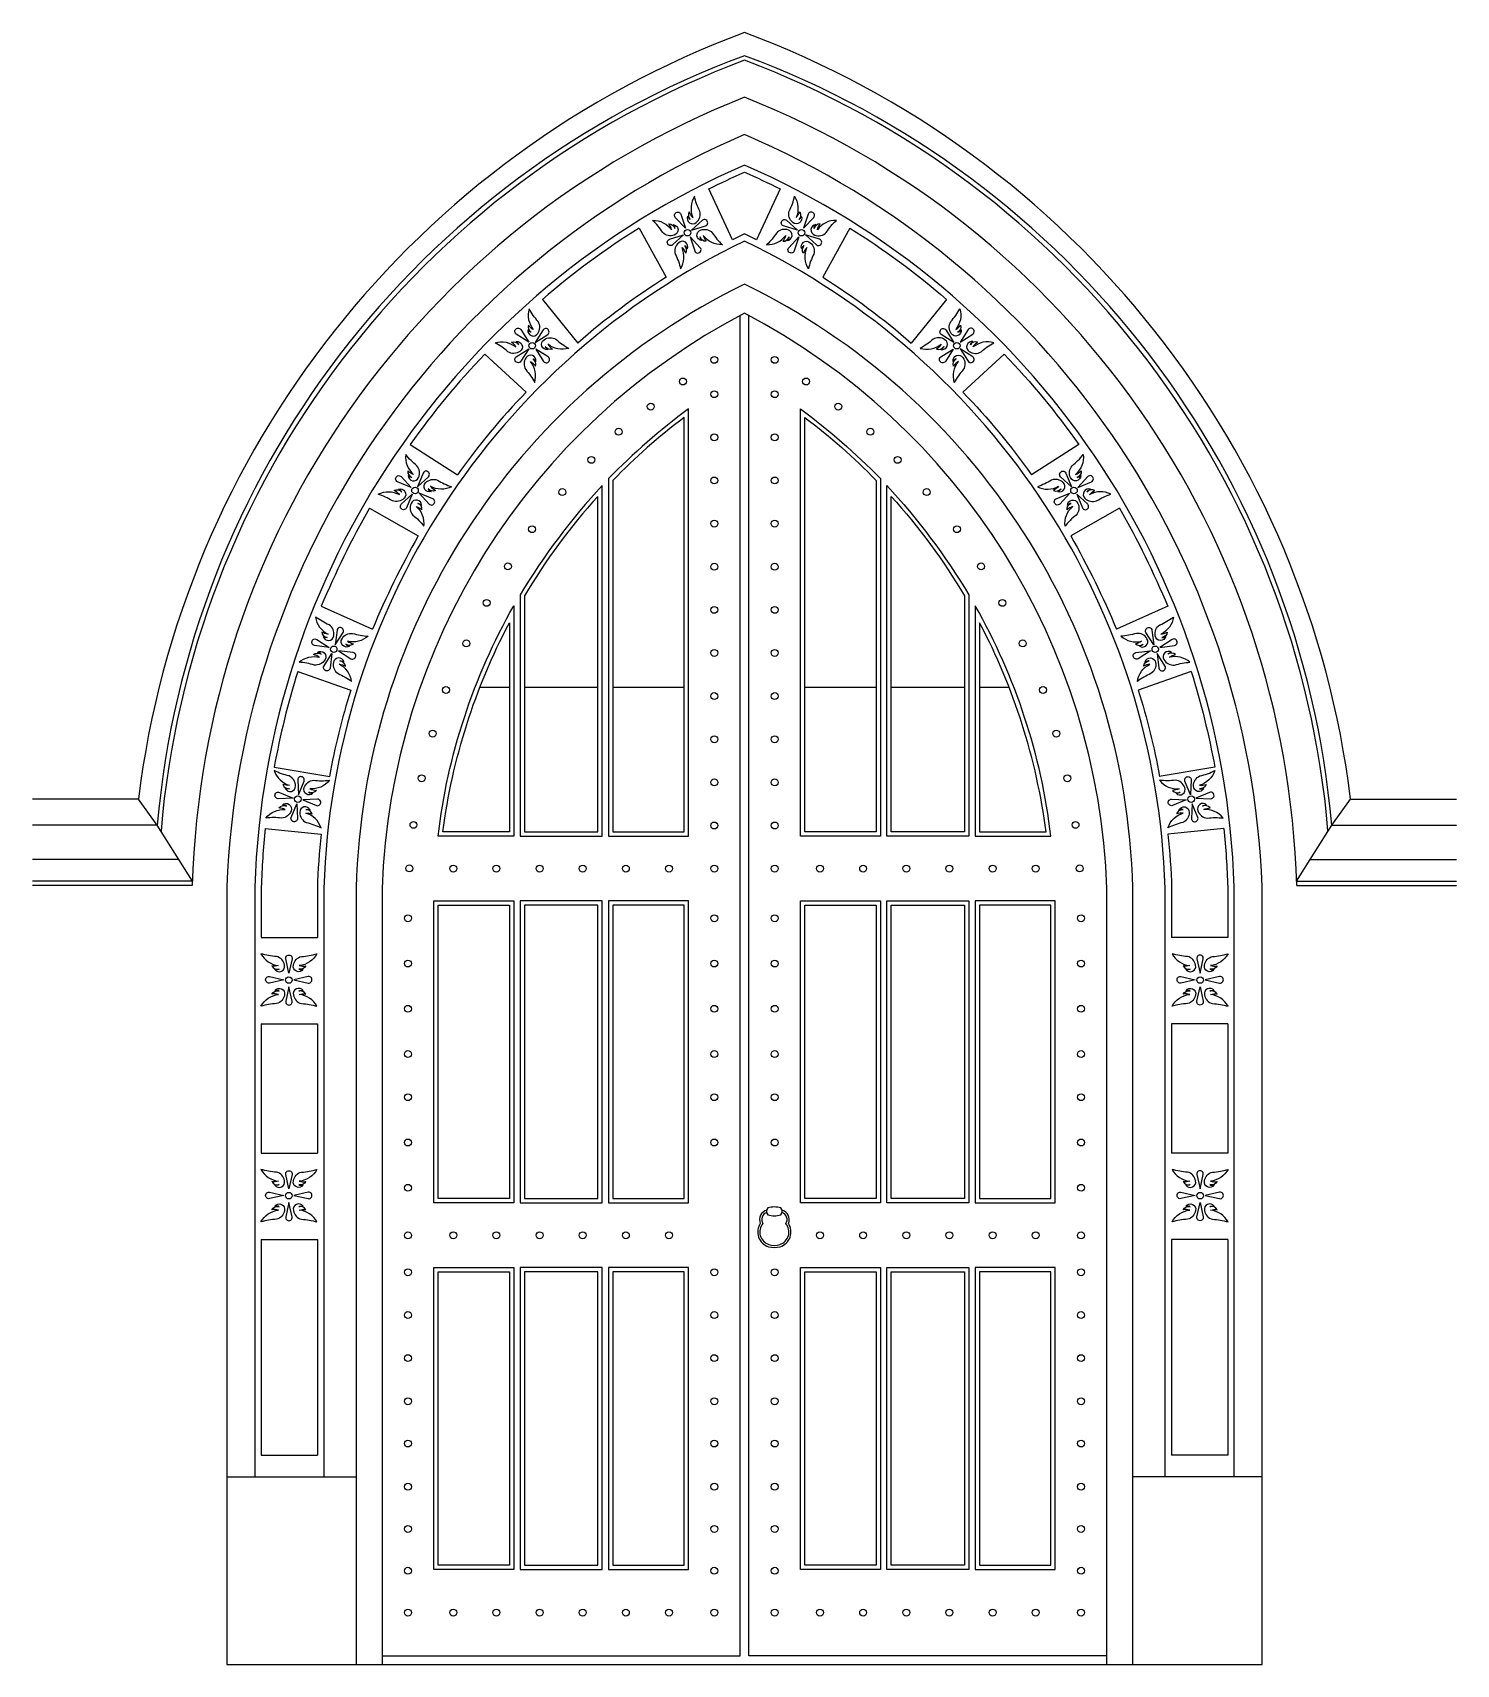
# Model space of a CAD drawing. Header units: metres. Extents: x -9348 to -6048, y 46 to 3830.
import ezdxf

# ---------------------------------------------------------------- set-up
doc = ezdxf.new("R2010")
doc.units = ezdxf.units.M
for name, color, linetype in [('2', 2, 'Continuous'), ('3', 3, 'Continuous'), ('7', 7, 'Continuous'), ('BH', 3, 'Continuous')]:
    doc.layers.add(name, color=color, linetype=linetype)

msp = doc.modelspace()

# ---------------------------------------------------------------- hatches: boundary and pattern name
at = {"layer": 'BH'}
h = msp.add_hatch(dxfattribs=at)
h.set_pattern_fill('AR-RROOF', scale=500)
h.paths.add_polyline_path([(-7837.95, 2937.02, 0.04), (-8002.95, 2791.38), (-8002.95, 1976.18), (-7837.95, 1976.18)])
h.paths.add_polyline_path([(-8207.95, 1976.18), (-8037.95, 1976.18), (-8037.95, 2754.05, 0.05), (-8207.95, 2523.5)])
h.paths.add_polyline_path([(-8242.95, 2461, 0.09), (-8396.89, 1976.18), (-8242.95, 1976.18)])
h.paths.add_polyline_path([(-8407.95, 1126.18), (-8242.95, 1126.18), (-8242.95, 1806.18), (-8407.95, 1806.18)])
h.paths.add_polyline_path([(-8037.95, 1806.18), (-8207.95, 1806.18), (-8207.95, 1126.18), (-8037.95, 1126.18)])
h.paths.add_polyline_path([(-8002.95, 1126.18), (-7837.95, 1126.18), (-7837.95, 1806.18), (-8002.95, 1806.18)])
h.paths.add_polyline_path([(-7837.95, 956.18), (-8002.95, 956.18), (-8002.95, 276.18), (-7837.95, 276.18)])
h.paths.add_polyline_path([(-8037.95, 956.18), (-8207.95, 956.18), (-8207.95, 276.18), (-8037.95, 276.18)])
h.paths.add_polyline_path([(-8242.95, 956.18), (-8407.95, 956.18), (-8407.95, 276.18), (-8242.95, 276.18)])
h.paths.add_polyline_path([(-7557.95, 276.18), (-7392.95, 276.18), (-7392.95, 956.18), (-7557.95, 956.18)])
h.paths.add_polyline_path([(-7357.95, 276.18), (-7187.95, 276.18), (-7187.95, 956.18), (-7357.95, 956.18)])
h.paths.add_polyline_path([(-6987.95, 956.18), (-7152.95, 956.18), (-7152.95, 276.18), (-6987.95, 276.18)])
h.paths.add_polyline_path([(-6987.95, 1806.18), (-7152.95, 1806.18), (-7152.95, 1126.18), (-6987.95, 1126.18)])
h.paths.add_polyline_path([(-7187.95, 1806.18), (-7357.95, 1806.18), (-7357.95, 1126.18), (-7187.95, 1126.18)])
h.paths.add_polyline_path([(-7557.95, 1126.18), (-7392.95, 1126.18), (-7392.95, 1806.18), (-7557.95, 1806.18)])
h.paths.add_polyline_path([(-7557.95, 1976.18), (-7392.95, 1976.18), (-7392.95, 2791.38, 0.04), (-7557.95, 2937.02)])
h.paths.add_polyline_path([(-7187.95, 2523.5, 0.05), (-7357.95, 2754.05), (-7357.95, 1976.18), (-7187.95, 1976.18)])
h.paths.add_polyline_path([(-7152.95, 2461), (-7152.95, 1976.18), (-6999.01, 1976.18, 0.09)])

# ---------------------------------------------------------------- linework, layer by layer
at = {"layer": '2'}
msp.add_line((-8897.95, 46.18), (-6497.95, 46.18), dxfattribs=at)
at = {"layer": '3'}
for p, q in [((-7942.13, 3376.38), (-7879.41, 3262.23)), ((-7453.76, 3376.38), (-7516.49, 3262.23)), ((-8166.19, 3210.88), (-8084.25, 3109.89)), ((-7229.7, 3210.88), (-7311.64, 3109.89)), ((-8299.96, 3083.83), (-8204.39, 2995.68)), ((-7095.93, 3083.83), (-7191.5, 2995.68)), ((-8472.55, 2874.58), (-8362.96, 2804.35)), ((-6923.34, 2874.58), (-7032.93, 2804.35)), ((-8567.41, 2726.75), (-8454.31, 2662.64)), ((-6828.49, 2726.75), (-6941.59, 2662.64)), ((-8678.91, 2499.53), (-8560.07, 2446.69)), ((-6716.98, 2499.53), (-6835.83, 2446.69)), ((-8733.47, 2348.08), (-8610.66, 2305.21)), ((-6662.42, 2348.08), (-6785.23, 2305.21)), ((-8788.23, 2126.22), (-8659.22, 2104.8)), ((-6607.66, 2126.22), (-6736.68, 2104.8)), ((-8808.65, 1984.2), (-8679.3, 1971.26)), ((-6587.24, 1984.2), (-6716.6, 1971.26)), ((-8977.57, 1862.03), (-9347.94, 1862.03)), ((-6418.32, 1862.03), (-6047.95, 1862.03)), ((-8817.95, 1731.23), (-8687.95, 1731.23)), ((-6577.95, 1731.23), (-6707.95, 1731.23)), ((-8817.95, 1531.23), (-8687.95, 1531.23)), ((-6577.95, 1531.23), (-6707.95, 1531.23)), ((-8817.95, 1231.23), (-8687.95, 1231.23)), ((-6577.95, 1231.23), (-6707.95, 1231.23)), ((-8817.95, 1031.23), (-8687.95, 1031.23)), ((-6577.95, 1031.23), (-6707.95, 1031.23)), ((-8817.95, 531.23), (-8687.95, 531.23)), ((-6577.95, 531.23), (-6707.95, 531.23))]:
    msp.add_line(p, q, dxfattribs=at)
for points in [[(-6336.77, 1992.03, 0.29), (-7697.95, 3776.12, 0.29), (-9059.12, 1992.03)], [(-6345.51, 1978.09, 0.29), (-7697.95, 3765.42, 0.29), (-9050.38, 1978.09)], [(-7942.13, 3376.38, 0.04), (-8166.19, 3210.88)], [(-7453.76, 3376.38, -0.04), (-7229.7, 3210.88)], [(-7879.41, 3262.23, 0.04), (-8084.25, 3109.89)], [(-7516.49, 3262.23, -0.04), (-7311.64, 3109.89)], [(-8299.96, 3083.83, 0.04), (-8472.55, 2874.58)], [(-7095.93, 3083.83, -0.04), (-6923.34, 2874.58)], [(-8204.39, 2995.68, 0.04), (-8362.96, 2804.35)], [(-7191.5, 2995.68, -0.04), (-7032.93, 2804.35)], [(-8567.41, 2726.75, 0.03), (-8678.91, 2499.53)], [(-6828.49, 2726.75, -0.03), (-6716.98, 2499.53)], [(-8454.31, 2662.64, 0.03), (-8560.07, 2446.69)], [(-6941.59, 2662.64, -0.03), (-6835.83, 2446.69)], [(-8733.47, 2348.08, 0.03), (-8788.23, 2126.22)], [(-6662.42, 2348.08, -0.03), (-6607.66, 2126.22)], [(-8610.66, 2305.21, 0.03), (-8659.97, 2104.93)], [(-6785.23, 2305.21, -0.03), (-6735.93, 2104.93)], [(-8808.65, 1984.2, 0.02), (-8817.95, 1848.26), (-8817.95, 1731.23)], [(-8679.3, 1971.26, 0.02), (-8687.95, 1846.15), (-8687.95, 1731.23)], [(-6716.6, 1971.26, -0.02), (-6707.95, 1846.15), (-6707.95, 1731.23)], [(-6587.24, 1984.2, -0.02), (-6577.95, 1848.26), (-6577.95, 1731.23)]]:
    msp.add_lwpolyline(points, format="xyb", dxfattribs=at)
for points in [[(-7670.35, 3349.44), (-7697.95, 3362.98), (-7725.55, 3349.44), (-7780.95, 3467.08, -0.01), (-7697.95, 3506.04, -0.01), (-7614.95, 3467.08)], [(-7823.78, 3396.18, -0.21), (-7829.44, 3403.97, 0.82), (-7809.75, 3389.5, 0.3), (-7801.66, 3415.95, -0.06), (-7814.14, 3450.13, 0.25), (-7817.38, 3401.04, -0.1), (-7825.89, 3413.87, 0.35)], [(-7572.11, 3396.18, 0.21), (-7566.45, 3403.97, -0.82), (-7586.14, 3389.5, -0.3), (-7594.24, 3415.95, 0.06), (-7581.75, 3450.13, -0.25), (-7578.51, 3401.04, 0.1), (-7570, 3413.87, -0.35)], [(-7858.27, 3401.06, -1.19), (-7845.31, 3408.55), (-7835.08, 3375.85)], [(-7537.62, 3401.06, 1.19), (-7550.58, 3408.55), (-7560.82, 3375.85)], [(-7859.38, 3375.63, 0.21), (-7863.3, 3384.43, -0.82), (-7860.62, 3360.14, -0.3), (-7887.57, 3366.35, 0.06), (-7910.93, 3394.25, -0.25), (-7866.8, 3372.51, 0.1), (-7873.65, 3386.3, -0.35)], [(-7788.19, 3381.55, 1.19), (-7795.67, 3394.52), (-7820.88, 3371.32)], [(-7800.81, 3356.38, 0.21), (-7796.88, 3347.58, -0.82), (-7799.57, 3371.87, -0.3), (-7772.62, 3365.65, 0.06), (-7749.25, 3337.75, -0.25), (-7793.39, 3359.49, 0.1), (-7786.53, 3345.71, -0.35)], [(-7595.09, 3356.38, -0.21), (-7599.01, 3347.58, 0.82), (-7596.32, 3371.87, 0.3), (-7623.28, 3365.65, -0.06), (-7646.64, 3337.75, 0.25), (-7602.5, 3359.49, -0.1), (-7609.36, 3345.71, 0.35)], [(-7607.71, 3381.55, -1.19), (-7600.22, 3394.52), (-7575.01, 3371.32)], [(-7536.51, 3375.63, -0.21), (-7532.59, 3384.43, 0.82), (-7535.28, 3360.14, 0.3), (-7508.33, 3366.35, -0.06), (-7484.96, 3394.25, 0.25), (-7529.1, 3372.51, -0.1), (-7522.24, 3386.3, 0.35)], [(-7864.51, 3337.49, -1.19), (-7872, 3350.45), (-7839.31, 3360.68)], [(-7836.4, 3335.83, -0.21), (-7830.74, 3328.03, 0.82), (-7850.43, 3342.5, 0.3), (-7858.53, 3316.05, -0.06), (-7846.05, 3281.87, 0.25), (-7842.8, 3330.96, -0.1), (-7834.3, 3318.13, 0.35)], [(-7813.43, 3323.38, 1.19), (-7800.46, 3330.87), (-7823.66, 3356.08)], [(-7582.47, 3323.38, -1.19), (-7595.43, 3330.87), (-7572.23, 3356.08)], [(-7559.49, 3335.83, 0.21), (-7565.15, 3328.03, -0.82), (-7545.46, 3342.5, -0.3), (-7537.36, 3316.05, 0.06), (-7549.85, 3281.87, -0.25), (-7553.09, 3330.96, 0.1), (-7561.6, 3318.13, -0.35)], [(-7531.38, 3337.49, 1.19), (-7523.89, 3350.45), (-7556.59, 3360.68)], [(-8192.35, 3134.68, -0.21), (-8199.83, 3140.74, 0.82), (-8177.07, 3131.86, 0.3), (-8176.09, 3159.5, -0.06), (-8197, 3189.29, 0.25), (-8187.42, 3141.04, -0.1), (-8198.96, 3151.23, 0.35)], [(-7203.54, 3134.68, 0.21), (-7196.06, 3140.74, -0.82), (-7218.83, 3131.86, -0.3), (-7219.8, 3159.5, 0.06), (-7198.9, 3189.29, -0.25), (-7208.47, 3141.04, 0.1), (-7196.93, 3151.23, -0.35)], [(-8226.93, 3130.47, -1.19), (-8216.34, 3141.05), (-8198, 3112.12)], [(-8154.18, 3129.77, 1.19), (-8164.76, 3140.35), (-8183.11, 3111.42)], [(-7241.71, 3129.77, -1.19), (-7231.13, 3140.35), (-7212.78, 3111.42)], [(-7168.97, 3130.47, 1.19), (-7179.55, 3141.05), (-7197.9, 3112.12)], [(-8221.41, 3105.62, 0.21), (-8227.48, 3113.1, -0.82), (-8218.6, 3090.33, -0.3), (-8246.24, 3089.36, 0.06), (-8276.03, 3110.26, -0.25), (-8227.77, 3100.69, 0.1), (-8237.96, 3112.23, -0.35)], [(-8159.85, 3102.18, 0.21), (-8153.79, 3094.7, -0.82), (-8162.67, 3117.46, -0.3), (-8135.03, 3118.44, 0.06), (-8105.24, 3097.53, -0.25), (-8153.49, 3107.11, 0.1), (-8143.3, 3095.57, -0.35)], [(-7236.04, 3102.18, -0.21), (-7242.11, 3094.7, 0.82), (-7233.23, 3117.46, 0.3), (-7260.87, 3118.44, -0.06), (-7290.66, 3097.53, 0.25), (-7242.4, 3107.11, -0.1), (-7252.59, 3095.57, 0.35)], [(-7174.48, 3105.62, -0.21), (-7168.42, 3113.1, 0.82), (-7177.3, 3090.33, 0.3), (-7149.65, 3089.36, -0.06), (-7119.87, 3110.26, 0.25), (-7168.12, 3100.69, -0.1), (-7157.93, 3112.23, 0.35)], [(-8216.5, 3067.45, -1.19), (-8227.08, 3078.03), (-8198.15, 3096.38)], [(-8188.91, 3073.12, -0.21), (-8181.43, 3067.05, 0.82), (-8204.2, 3075.93, 0.3), (-8205.17, 3048.29, -0.06), (-8184.27, 3018.5, 0.25), (-8193.84, 3066.76, -0.1), (-8182.3, 3056.57, 0.35)], [(-8163.5, 3067.05, 1.19), (-8152.92, 3077.63), (-8181.85, 3095.98)], [(-7232.39, 3067.05, -1.19), (-7242.98, 3077.63), (-7214.05, 3095.98)], [(-7206.98, 3073.12, 0.21), (-7214.46, 3067.05, -0.82), (-7191.7, 3075.93, -0.3), (-7190.72, 3048.29, 0.06), (-7211.63, 3018.5, -0.25), (-7202.05, 3066.76, 0.1), (-7213.59, 3056.57, -0.35)], [(-7179.39, 3067.45, 1.19), (-7168.81, 3078.03), (-7197.74, 3096.38)], [(-8012.95, 1966.18), (-7827.95, 1966.18), (-7827.95, 2956.92, 0.04), (-8012.95, 2795.43)], [(-7382.95, 1966.18), (-7567.95, 1966.18), (-7567.95, 2956.92, -0.04), (-7382.95, 2795.43)], [(-8002.95, 1976.18), (-7837.95, 1976.18), (-7837.95, 2937.02, 0.04), (-8002.95, 2791.38)], [(-7392.95, 1976.18), (-7557.95, 1976.18), (-7557.95, 2937.02, -0.04), (-7392.95, 2791.38)], [(-8469, 2798.07, -0.21), (-8477.42, 2802.74, 0.82), (-8453.46, 2797.95, 0.3), (-8457.3, 2825.34, -0.06), (-8483.06, 2851.05, 0.25), (-8465.25, 2805.19, -0.1), (-8478.38, 2813.22, 0.35)], [(-6926.9, 2798.07, 0.21), (-6918.47, 2802.74, -0.82), (-6942.43, 2797.95, -0.3), (-6938.59, 2825.34, 0.06), (-6912.83, 2851.05, -0.25), (-6930.64, 2805.19, 0.1), (-6917.51, 2813.22, -0.35)], [(-8502.32, 2787.92, -1.19), (-8493.73, 2800.18), (-8470.64, 2774.88)], [(-8430.55, 2799.86, 1.19), (-8442.82, 2808.45), (-8455.86, 2776.77)], [(-6965.34, 2799.86, -1.19), (-6953.08, 2808.45), (-6940.03, 2776.77)], [(-6893.57, 2787.92, 1.19), (-6902.16, 2800.18), (-6925.25, 2774.88)], [(-8492.57, 2764.4, 0.21), (-8499.85, 2770.72, -0.82), (-8487.15, 2749.84, -0.3), (-8514.2, 2744.08, 0.06), (-8547.16, 2759.5, -0.25), (-8497.98, 2758.45, 0.1), (-8510.02, 2768.04, -0.35)], [(-8431.35, 2771.71, 0.21), (-8424.08, 2765.39, -0.82), (-8436.78, 2786.27, -0.3), (-8409.72, 2792.03, 0.06), (-8376.76, 2776.62, -0.25), (-8425.94, 2777.66, 0.1), (-8413.91, 2768.07, -0.35)], [(-8217.95, 1966.18), (-8027.95, 1966.18), (-8027.95, 2779.67, 0.05), (-8217.95, 2526.23)], [(-7177.95, 1966.18), (-7367.95, 1966.18), (-7367.95, 2779.67, -0.05), (-7177.95, 2526.23)], [(-6964.54, 2771.71, -0.21), (-6971.81, 2765.39, 0.82), (-6959.12, 2786.27, 0.3), (-6986.17, 2792.03, -0.06), (-7019.13, 2776.62, 0.25), (-6969.95, 2777.66, -0.1), (-6981.99, 2768.07, 0.35)], [(-6903.32, 2764.4, -0.21), (-6896.05, 2770.72, 0.82), (-6908.75, 2749.84, 0.3), (-6881.69, 2744.08, -0.06), (-6848.73, 2759.5, 0.25), (-6897.91, 2758.45, -0.1), (-6885.88, 2768.04, 0.35)], [(-8481.11, 2727.66, -1.19), (-8493.37, 2736.25), (-8468.06, 2759.34)], [(-8454.93, 2738.04, -0.21), (-8446.5, 2733.37, 0.82), (-8470.46, 2738.16, 0.3), (-8466.62, 2710.77, -0.06), (-8440.86, 2685.06, 0.25), (-8458.67, 2730.92, -0.1), (-8445.54, 2722.89, 0.35)], [(-8428.84, 2736.47, 1.19), (-8420.26, 2748.74), (-8451.94, 2761.78)], [(-8207.95, 1976.18), (-8037.95, 1976.18), (-8037.95, 2754.05, 0.05), (-8207.95, 2523.5)], [(-7187.95, 1976.18), (-7357.95, 1976.18), (-7357.95, 2754.05, -0.05), (-7187.95, 2523.5)], [(-6967.05, 2736.47, -1.19), (-6975.63, 2748.74), (-6943.96, 2761.78)], [(-6940.97, 2738.04, 0.21), (-6949.39, 2733.37, -0.82), (-6925.43, 2738.16, -0.3), (-6929.27, 2710.77, 0.06), (-6955.03, 2685.06, -0.25), (-6937.22, 2730.92, 0.1), (-6950.35, 2722.89, -0.35)], [(-6914.79, 2727.66, 1.19), (-6902.52, 2736.25), (-6927.83, 2759.34)], [(-8408.23, 1966.18, -0.1), (-8232.95, 2500.23), (-8232.95, 1966.18)], [(-8665.04, 2427.08, -0.21), (-8674.38, 2429.41, 0.82), (-8650, 2430.98, 0.3), (-8660.8, 2456.45, -0.06), (-8692.33, 2474.61, 0.25), (-8663.26, 2434.92, -0.1), (-8678.02, 2439.28, 0.35)], [(-8396.89, 1976.18, -0.09), (-8242.95, 2461), (-8242.95, 1976.18)], [(-6999.01, 1976.18, 0.09), (-7152.95, 2461), (-7152.95, 1976.18)], [(-6730.85, 2427.08, 0.21), (-6721.51, 2429.41, -0.82), (-6745.89, 2430.98, -0.3), (-6735.1, 2456.45, 0.06), (-6703.56, 2474.61, -0.25), (-6732.63, 2434.92, 0.1), (-6717.87, 2439.28, -0.35)], [(-8694.6, 2408.65, -1.19), (-8689.48, 2422.72), (-8660.63, 2404.25)], [(-8628.37, 2438.76, 1.19), (-8642.43, 2443.88), (-8646.84, 2409.9)], [(-8621.85, 2411.36, 0.21), (-8613.19, 2407.14, -0.82), (-8630.86, 2424.02, -0.3), (-8606.22, 2436.58, 0.06), (-8570.39, 2430.23, -0.25), (-8618.17, 2418.51, 0.1), (-8604.06, 2412.36, -0.35)], [(-6774.04, 2411.36, -0.21), (-6782.7, 2407.14, 0.82), (-6765.03, 2424.02, 0.3), (-6789.67, 2436.58, -0.06), (-6825.5, 2430.23, 0.25), (-6777.72, 2418.51, -0.1), (-6791.83, 2412.36, 0.35)], [(-6767.52, 2438.76, -1.19), (-6753.46, 2443.88), (-6749.06, 2409.9)], [(-6701.29, 2408.65, 1.19), (-6706.41, 2422.72), (-6735.27, 2404.25)], [(-8679.1, 2388.45, 0.21), (-8687.76, 2392.67, -0.82), (-8670.09, 2375.79, -0.3), (-8694.73, 2363.23, 0.06), (-8730.56, 2369.59, -0.25), (-8682.78, 2381.3, 0.1), (-8696.89, 2387.45, -0.35)], [(-8658.51, 2355.94, -1.19), (-8672.58, 2361.06), (-8654.11, 2389.91)], [(-8610.31, 2377.97, 1.19), (-8605.19, 2392.04), (-8639.16, 2396.44)], [(-6785.58, 2377.97, -1.19), (-6790.7, 2392.04), (-6756.73, 2396.44)], [(-6737.38, 2355.94, 1.19), (-6723.31, 2361.06), (-6741.78, 2389.91)], [(-6716.8, 2388.45, -0.21), (-6708.14, 2392.67, 0.82), (-6725.81, 2375.79, 0.3), (-6701.17, 2363.23, -0.06), (-6665.33, 2369.59, 0.25), (-6713.12, 2381.3, -0.1), (-6699.01, 2387.45, 0.35)], [(-8635.91, 2372.74, -0.21), (-8626.56, 2370.4, 0.82), (-8650.95, 2368.83, 0.3), (-8640.15, 2343.36, -0.06), (-8608.61, 2325.2, 0.25), (-8637.69, 2364.89, -0.1), (-8622.92, 2360.53, 0.35)], [(-6759.98, 2372.74, 0.21), (-6769.33, 2370.4, -0.82), (-6744.94, 2368.83, -0.3), (-6755.74, 2343.36, 0.06), (-6787.28, 2325.2, -0.25), (-6758.21, 2364.89, 0.1), (-6772.97, 2360.53, -0.35)], [(-8752.75, 2076.41, -0.21), (-8762.36, 2077.09, 0.82), (-8738.62, 2082.87, 0.3), (-8753.68, 2106.07, -0.06), (-8787.89, 2118.49, 0.25), (-8752.37, 2084.45, -0.1), (-8767.66, 2086.18, 0.35)], [(-8718.67, 2094.28, 1.19), (-8733.41, 2096.88), (-8731.85, 2062.66)], [(-8707.49, 2068.43, 0.21), (-8698.23, 2065.78, -0.82), (-8718.57, 2079.34, -0.3), (-8696.48, 2095.99, 0.06), (-8660.09, 2095.95, -0.25), (-8705.11, 2076.11, 0.1), (-8690.15, 2072.51, -0.35)], [(-6688.4, 2068.43, -0.21), (-6697.66, 2065.78, 0.82), (-6677.33, 2079.34, 0.3), (-6699.41, 2095.99, -0.06), (-6735.8, 2095.95, 0.25), (-6690.78, 2076.11, -0.1), (-6705.75, 2072.51, 0.35)], [(-6677.22, 2094.28, -1.19), (-6662.48, 2096.88), (-6664.05, 2062.66)], [(-6643.14, 2076.41, 0.21), (-6633.53, 2077.09, -0.82), (-6657.27, 2082.87, -0.3), (-6642.22, 2106.07, 0.06), (-6608.01, 2118.49, -0.25), (-6643.53, 2084.45, 0.1), (-6628.23, 2086.18, -0.35)], [(-8778.67, 2053.13, -1.19), (-8776.07, 2067.88), (-8744.44, 2054.7)], [(-8690.33, 2037.56, 1.19), (-8687.73, 2052.3), (-8721.95, 2050.73)], [(-6705.56, 2037.56, -1.19), (-6708.16, 2052.3), (-6673.94, 2050.73)], [(-6617.23, 2053.13, 1.19), (-6619.83, 2067.88), (-6651.45, 2054.7)], [(-8759.89, 2035.94, 0.21), (-8769.15, 2038.59, -0.82), (-8748.82, 2025.03, -0.3), (-8770.9, 2008.38, 0.06), (-8807.3, 2008.42, -0.25), (-8762.27, 2028.26, 0.1), (-8777.24, 2031.86, -0.35)], [(-8733.97, 2007.49, -1.19), (-8748.72, 2010.09), (-8735.54, 2041.71)], [(-8714.63, 2027.96, -0.21), (-8705.02, 2027.28, 0.82), (-8728.76, 2021.5, 0.3), (-8713.71, 1998.29, -0.06), (-8679.5, 1985.88, 0.25), (-8715.02, 2019.92, -0.1), (-8699.72, 2018.19, 0.35)], [(-6681.26, 2027.96, 0.21), (-6690.87, 2027.28, -0.82), (-6667.13, 2021.5, -0.3), (-6682.19, 1998.29, 0.06), (-6716.4, 1985.88, -0.25), (-6680.87, 2019.92, 0.1), (-6696.17, 2018.19, -0.35)], [(-6661.92, 2007.49, 1.19), (-6647.18, 2010.09), (-6660.35, 2041.71)], [(-6636, 2035.94, -0.21), (-6626.74, 2038.59, 0.82), (-6647.07, 2025.03, 0.3), (-6624.99, 2008.38, -0.06), (-6588.6, 2008.42, 0.25), (-6633.62, 2028.26, -0.1), (-6618.65, 2031.86, 0.35)], [(-8776.79, 1658.42, -0.21), (-8786.38, 1657.42, 0.82), (-8764, 1667.24, 0.3), (-8782.85, 1687.47, -0.06), (-8818.7, 1693.75, 0.25), (-8777.81, 1666.4, -0.1), (-8793.17, 1665.45, 0.35)], [(-8761.3, 1681.94, -1.19), (-8746.33, 1681.94), (-8753.82, 1648.51)], [(-8730.84, 1658.42, 0.21), (-8721.26, 1657.42, -0.82), (-8743.63, 1667.24, -0.3), (-8724.78, 1687.47, 0.06), (-8688.93, 1693.75, -0.25), (-8729.82, 1666.4, 0.1), (-8714.46, 1665.45, -0.35)], [(-6665.06, 1658.42, -0.21), (-6674.64, 1657.42, 0.82), (-6652.26, 1667.24, 0.3), (-6671.12, 1687.47, -0.06), (-6706.96, 1693.75, 0.25), (-6666.07, 1666.4, -0.1), (-6681.43, 1665.45, 0.35)], [(-6634.59, 1681.94, 1.19), (-6649.56, 1681.94), (-6642.08, 1648.51)], [(-6619.1, 1658.42, 0.21), (-6609.52, 1657.42, -0.82), (-6631.89, 1667.24, -0.3), (-6613.04, 1687.47, 0.06), (-6577.19, 1693.75, -0.25), (-6618.09, 1666.4, 0.1), (-6602.72, 1665.45, -0.35)], [(-8799.06, 1625.99, -1.19), (-8799.06, 1640.96), (-8765.63, 1633.48)], [(-8709.36, 1625.99, 1.19), (-8709.36, 1640.96), (-8742.79, 1633.48)], [(-6686.53, 1625.99, -1.19), (-6686.53, 1640.96), (-6653.1, 1633.48)], [(-6596.84, 1625.99, 1.19), (-6596.84, 1640.96), (-6630.26, 1633.48)], [(-8776.79, 1607.32, 0.21), (-8786.38, 1608.32, -0.82), (-8764, 1598.5, -0.3), (-8782.85, 1578.27, 0.06), (-8818.7, 1571.99, -0.25), (-8777.81, 1599.34, 0.1), (-8793.17, 1600.29, -0.35)], [(-8761.3, 1583.8, 1.19), (-8746.33, 1583.8), (-8753.82, 1617.23)], [(-8730.84, 1607.32, -0.21), (-8721.26, 1608.32, 0.82), (-8743.63, 1598.5, 0.3), (-8724.78, 1578.27, -0.06), (-8688.93, 1571.99, 0.25), (-8729.82, 1599.34, -0.1), (-8714.46, 1600.29, 0.35)], [(-6665.06, 1607.32, 0.21), (-6674.64, 1608.32, -0.82), (-6652.26, 1598.5, -0.3), (-6671.12, 1578.27, 0.06), (-6706.96, 1571.99, -0.25), (-6666.07, 1599.34, 0.1), (-6681.43, 1600.29, -0.35)], [(-6634.59, 1583.8, -1.19), (-6649.56, 1583.8), (-6642.08, 1617.23)], [(-6619.1, 1607.32, -0.21), (-6609.52, 1608.32, 0.82), (-6631.89, 1598.5, 0.3), (-6613.04, 1578.27, -0.06), (-6577.19, 1571.99, 0.25), (-6618.09, 1599.34, -0.1), (-6602.72, 1600.29, 0.35)], [(-8776.79, 1158.42, -0.21), (-8786.38, 1157.42, 0.82), (-8764, 1167.24, 0.3), (-8782.85, 1187.47, -0.06), (-8818.7, 1193.75, 0.25), (-8777.81, 1166.4, -0.1), (-8793.17, 1165.45, 0.35)], [(-8761.3, 1181.94, -1.19), (-8746.33, 1181.94), (-8753.82, 1148.51)], [(-8730.84, 1158.42, 0.21), (-8721.26, 1157.42, -0.82), (-8743.63, 1167.24, -0.3), (-8724.78, 1187.47, 0.06), (-8688.93, 1193.75, -0.25), (-8729.82, 1166.4, 0.1), (-8714.46, 1165.45, -0.35)], [(-6665.06, 1158.42, -0.21), (-6674.64, 1157.42, 0.82), (-6652.26, 1167.24, 0.3), (-6671.12, 1187.47, -0.06), (-6706.96, 1193.75, 0.25), (-6666.07, 1166.4, -0.1), (-6681.43, 1165.45, 0.35)], [(-6634.59, 1181.94, 1.19), (-6649.56, 1181.94), (-6642.08, 1148.51)], [(-6619.1, 1158.42, 0.21), (-6609.52, 1157.42, -0.82), (-6631.89, 1167.24, -0.3), (-6613.04, 1187.47, 0.06), (-6577.19, 1193.75, -0.25), (-6618.09, 1166.4, 0.1), (-6602.72, 1165.45, -0.35)], [(-8799.06, 1125.99, -1.19), (-8799.06, 1140.96), (-8765.63, 1133.48)], [(-8709.36, 1125.99, 1.19), (-8709.36, 1140.96), (-8742.79, 1133.48)], [(-6686.53, 1125.99, -1.19), (-6686.53, 1140.96), (-6653.1, 1133.48)], [(-6596.84, 1125.99, 1.19), (-6596.84, 1140.96), (-6630.26, 1133.48)], [(-8776.79, 1107.32, 0.21), (-8786.38, 1108.32, -0.82), (-8764, 1098.5, -0.3), (-8782.85, 1078.27, 0.06), (-8818.7, 1071.99, -0.25), (-8777.81, 1099.34, 0.1), (-8793.17, 1100.29, -0.35)], [(-8761.3, 1083.8, 1.19), (-8746.33, 1083.8), (-8753.82, 1117.23)], [(-8730.84, 1107.32, -0.21), (-8721.26, 1108.32, 0.82), (-8743.63, 1098.5, 0.3), (-8724.78, 1078.27, -0.06), (-8688.93, 1071.99, 0.25), (-8729.82, 1099.34, -0.1), (-8714.46, 1100.29, 0.35)], [(-6665.06, 1107.32, 0.21), (-6674.64, 1108.32, -0.82), (-6652.26, 1098.5, -0.3), (-6671.12, 1078.27, 0.06), (-6706.96, 1071.99, -0.25), (-6666.07, 1099.34, 0.1), (-6681.43, 1100.29, -0.35)], [(-6634.59, 1083.8, -1.19), (-6649.56, 1083.8), (-6642.08, 1117.23)], [(-6619.1, 1107.32, -0.21), (-6609.52, 1108.32, 0.82), (-6631.89, 1098.5, 0.3), (-6613.04, 1078.27, -0.06), (-6577.19, 1071.99, 0.25), (-6618.09, 1099.34, -0.1), (-6602.72, 1100.29, 0.35)]]:
    msp.add_lwpolyline(points, format="xyb", close=True, dxfattribs=at)
for points in [[(-8417.95, 1816.18), (-8232.95, 1816.18), (-8232.95, 1116.18), (-8417.95, 1116.18)], [(-8217.95, 1116.18), (-8027.95, 1116.18), (-8027.95, 1816.18), (-8217.95, 1816.18)], [(-7827.95, 1116.18), (-7827.95, 1816.18), (-8012.95, 1816.18), (-8012.95, 1116.18)], [(-7567.95, 1116.18), (-7567.95, 1816.18), (-7382.95, 1816.18), (-7382.95, 1116.18)], [(-7177.95, 1116.18), (-7367.95, 1116.18), (-7367.95, 1816.18), (-7177.95, 1816.18)], [(-6977.95, 1816.18), (-7162.95, 1816.18), (-7162.95, 1116.18), (-6977.95, 1116.18)], [(-8407.95, 1806.18), (-8242.95, 1806.18), (-8242.95, 1126.18), (-8407.95, 1126.18)], [(-8207.95, 1126.18), (-8037.95, 1126.18), (-8037.95, 1806.18), (-8207.95, 1806.18)], [(-7837.95, 1126.18), (-7837.95, 1806.18), (-8002.95, 1806.18), (-8002.95, 1126.18)], [(-7557.95, 1126.18), (-7557.95, 1806.18), (-7392.95, 1806.18), (-7392.95, 1126.18)], [(-7187.95, 1126.18), (-7357.95, 1126.18), (-7357.95, 1806.18), (-7187.95, 1806.18)], [(-6987.95, 1806.18), (-7152.95, 1806.18), (-7152.95, 1126.18), (-6987.95, 1126.18)], [(-8417.95, 966.18), (-8232.95, 966.18), (-8232.95, 266.18), (-8417.95, 266.18)], [(-8407.95, 956.18), (-8242.95, 956.18), (-8242.95, 276.18), (-8407.95, 276.18)], [(-8217.95, 266.18), (-8027.95, 266.18), (-8027.95, 966.18), (-8217.95, 966.18)], [(-8207.95, 276.18), (-8037.95, 276.18), (-8037.95, 956.18), (-8207.95, 956.18)], [(-7827.95, 266.18), (-7827.95, 966.18), (-8012.95, 966.18), (-8012.95, 266.18)], [(-7837.95, 276.18), (-7837.95, 956.18), (-8002.95, 956.18), (-8002.95, 276.18)], [(-7567.95, 266.18), (-7567.95, 966.18), (-7382.95, 966.18), (-7382.95, 266.18)], [(-7557.95, 276.18), (-7557.95, 956.18), (-7392.95, 956.18), (-7392.95, 276.18)], [(-7177.95, 266.18), (-7367.95, 266.18), (-7367.95, 966.18), (-7177.95, 966.18)], [(-7187.95, 276.18), (-7357.95, 276.18), (-7357.95, 956.18), (-7187.95, 956.18)], [(-6977.95, 966.18), (-7162.95, 966.18), (-7162.95, 266.18), (-6977.95, 266.18)], [(-6987.95, 956.18), (-7152.95, 956.18), (-7152.95, 276.18), (-6987.95, 276.18)]]:
    msp.add_lwpolyline(points, close=True, dxfattribs=at)
for points in [[(-8817.95, 1531.23), (-8817.95, 1231.23)], [(-8687.95, 1531.23), (-8687.95, 1231.23)], [(-6707.95, 1531.23), (-6707.95, 1231.23)], [(-6577.95, 1531.23), (-6577.95, 1231.23)], [(-8817.95, 1031.23), (-8817.95, 531.23)], [(-8687.95, 1031.23), (-8687.95, 531.23)], [(-6707.95, 1031.23), (-6707.95, 531.23)], [(-6577.95, 1031.23), (-6577.95, 531.23)]]:
    msp.add_lwpolyline(points, dxfattribs=at)
for centre in [(-7829.9, 3365.66), (-7566, 3365.66), (-8190.35, 3103.62), (-7205.54, 3103.62), (-8461.64, 2767.83), (-6934.25, 2767.83), (-8650.1, 2399.77), (-6745.79, 2399.77), (-8733.3, 2052.12), (-6662.59, 2052.12), (-8754.21, 1632.87), (-6641.68, 1632.87), (-8754.21, 1132.87), (-6641.68, 1132.87)]:
    msp.add_circle(centre, 7.6, dxfattribs=at)
at = {"layer": '7'}
for p, q in [((-7707.95, 66.18), (-7707.95, 3173.56)), ((-7687.95, 66.18), (-7687.95, 3173.56)), ((-9102.87, 2052.03), (-9347.94, 2052.03)), ((-9059.12, 1992.03), (-9102.87, 2052.03)), ((-6336.77, 1992.03), (-6293.02, 2052.03)), ((-6293.02, 2052.03), (-6047.95, 2052.03)), ((-9059.12, 1992.03), (-9347.94, 1992.03)), ((-8977.57, 1862.03), (-9059.12, 1992.03)), ((-6418.32, 1862.03), (-6336.77, 1992.03)), ((-6336.77, 1992.03), (-6047.95, 1992.03)), ((-9008.94, 1912.03), (-9347.94, 1912.03)), ((-6386.96, 1912.03), (-6047.95, 1912.03)), ((-8977.91, 1852.03), (-9347.94, 1852.03)), ((-8897.95, 1849.53), (-8897.95, 46.18)), ((-6497.95, 46.18), (-6497.95, 1849.53)), ((-6417.99, 1852.03), (-6047.95, 1852.03)), ((-8897.95, 481.23), (-8597.95, 481.23)), ((-6497.95, 481.23), (-6797.95, 481.23)), ((-8537.95, 66.18), (-7707.95, 66.18)), ((-6857.95, 66.18), (-7687.95, 66.18))]:
    msp.add_line(p, q, dxfattribs=at)
for points in [[(-6293.02, 2052.03, 0.28), (-7697.95, 3829.53, 0.28), (-9102.87, 2052.03)], [(-6417.99, 1852.03, 0.3), (-7697.95, 3679.53, 0.3), (-8977.91, 1852.03, 0.3)], [(-6497.95, 1849.53, 0.29), (-7697.95, 3593.1, 0.29), (-8897.95, 1849.53)], [(-6562.95, 481.23), (-6562.95, 1848.5, 0.29), (-7697.95, 3522.42, 0.29), (-8832.95, 1848.5), (-8832.95, 481.23)], [(-6722.95, 481.23), (-6722.95, 1845.9, 0.28), (-7697.95, 3346.33, 0.28), (-8672.95, 1845.9), (-8672.95, 481.23)], [(-6797.95, 46.18), (-6797.95, 1846.18, 0.28), (-7697.95, 3246.18, 0.28), (-8597.95, 1846.18), (-8597.95, 46.18)], [(-6857.95, 46.18), (-6857.95, 1845.15, 0.27), (-7697.95, 3178.83, 0.27), (-8537.95, 1845.15), (-8537.95, 46.18)], [(-7613.73, 1104.49, 0.15), (-7643.73, 1104.49, 0.38), (-7643.73, 1088.49, 0.15), (-7613.73, 1088.49, 0.38), (-7613.73, 1104.49)], [(-7661.27, 1068.73, 0.5), (-7642.17, 1014.64, 0.15), (-7615.29, 1014.64, 0.5), (-7596.19, 1068.73, 0.5)], [(-7655.35, 1068.32, 0.53), (-7641.39, 1019.64, 0.16), (-7616.08, 1019.64, 0.53), (-7602.11, 1068.32, 0.53)]]:
    msp.add_lwpolyline(points, format="xyb", dxfattribs=at)
msp.add_lwpolyline([(-6987.67, 1966.18, 0.1), (-7162.95, 2500.23), (-7162.95, 1966.18)], format="xyb", close=True, dxfattribs=at)
for centre in [(-7767.95, 3070.79), (-7627.95, 3070.79), (-7840.53, 3020.66), (-7555.36, 3020.66), (-7767.95, 2991.18), (-7627.95, 2991.18), (-7915.17, 2962.41), (-7480.72, 2962.41), (-7989.81, 2904.16), (-7767.95, 2891.18), (-7627.95, 2891.18), (-7406.08, 2904.16), (-8052.79, 2838.92), (-7343.11, 2838.92), (-8120.43, 2764.36), (-7767.95, 2791.18), (-7627.95, 2791.18), (-7275.46, 2764.36), (-7767.95, 2691.18), (-7627.95, 2691.18), (-8190.4, 2678.15), (-7205.49, 2678.15), (-8246.38, 2591.95), (-7767.95, 2591.18), (-7627.95, 2591.18), (-7149.51, 2591.95), (-8295.77, 2507.4), (-7767.95, 2491.18), (-7627.95, 2491.18), (-7100.12, 2507.4), (-8342.81, 2413.4), (-7053.08, 2413.4), (-7767.95, 2391.18), (-7627.95, 2391.18), (-8389.85, 2305.37), (-7006.04, 2305.37), (-7767.95, 2291.18), (-7627.95, 2291.18), (-8420.49, 2204.24), (-7767.95, 2191.18), (-7627.95, 2191.18), (-6975.4, 2204.24), (-8446.4, 2100.79), (-7767.95, 2091.18), (-7627.95, 2091.18), (-6949.49, 2100.79), (-8465.22, 1992.65), (-7767.95, 1991.18), (-7627.95, 1991.18), (-6930.68, 1992.65), (-8474.62, 1891.63), (-8372.95, 1891.18), (-8272.95, 1891.18), (-8172.95, 1891.18), (-8072.95, 1891.18), (-7972.95, 1891.18), (-7872.95, 1891.18), (-7767.95, 1891.18), (-7627.95, 1891.18), (-7522.95, 1891.18), (-7422.95, 1891.18), (-7322.95, 1891.18), (-7222.95, 1891.18), (-7122.95, 1891.18), (-7022.95, 1891.18), (-6921.27, 1891.63), (-8477.95, 1776.18), (-7767.95, 1776.18), (-7627.95, 1776.18), (-6917.95, 1776.18), (-8477.95, 1671.18), (-7767.95, 1671.18), (-7627.95, 1671.18), (-6917.95, 1671.18), (-8477.95, 1566.18), (-7767.95, 1566.18), (-7627.95, 1566.18), (-6917.95, 1566.18), (-8477.95, 1461.18), (-7767.95, 1461.18), (-7627.95, 1461.18), (-6917.95, 1461.18), (-8477.95, 1361.18), (-7767.95, 1361.18), (-7627.95, 1361.18), (-6917.95, 1361.18), (-8477.95, 1256.18), (-7767.95, 1256.18), (-7627.95, 1256.18), (-6917.95, 1256.18), (-8477.95, 1151.18), (-6917.95, 1151.18), (-8477.95, 1040.72), (-8372.95, 1041.18), (-8272.95, 1041.18), (-8172.95, 1041.18), (-8072.95, 1041.18), (-7972.95, 1041.18), (-7872.95, 1041.18), (-7522.95, 1041.18), (-7422.95, 1041.18), (-7322.95, 1041.18), (-7222.95, 1041.18), (-7122.95, 1041.18), (-7022.95, 1041.18), (-6917.95, 1040.72), (-8477.95, 955.18), (-7767.95, 955.18), (-7627.95, 955.18), (-6917.95, 955.18), (-8477.95, 856.18), (-7767.95, 856.18), (-7627.95, 856.18), (-6917.95, 856.18), (-8477.95, 756.18), (-7767.95, 756.18), (-7627.95, 756.18), (-6917.95, 756.18), (-8477.95, 656.18), (-7767.95, 656.18), (-7627.95, 656.18), (-6917.95, 656.18), (-8477.95, 558.18), (-7767.95, 558.18), (-7627.95, 558.18), (-6917.95, 558.18), (-8477.95, 458.18), (-7767.95, 458.18), (-7627.95, 458.18), (-6917.95, 458.18), (-8477.95, 360.18), (-7767.95, 360.18), (-7627.95, 360.18), (-6917.95, 360.18), (-8477.95, 263.18), (-7767.95, 263.18), (-7627.95, 263.18), (-6917.95, 263.18), (-8477.95, 166.18), (-8372.95, 166.18), (-8272.95, 166.18), (-8172.95, 166.18), (-8072.95, 166.18), (-7972.95, 166.18), (-7872.95, 166.18), (-7767.95, 166.18), (-7627.95, 166.18), (-7522.95, 166.18), (-7422.95, 166.18), (-7322.95, 166.18), (-7222.95, 166.18), (-7122.95, 166.18), (-7022.95, 166.18), (-6917.95, 166.18)]:
    msp.add_circle(centre, 8, dxfattribs=at)
for centre, radius, start, end in [((-7641.21, 1077.73), 21.98, 103.78, 204.15), ((-7616.25, 1077.73), 21.98, 335.85, 76.22), ((-7641.21, 1077.73), 16.98, 108.02, 213.64), ((-7616.25, 1077.73), 16.98, 326.36, 71.98)]:
    msp.add_arc(centre, radius, start, end, dxfattribs=at)

doc.saveas('drawing.dxf')
